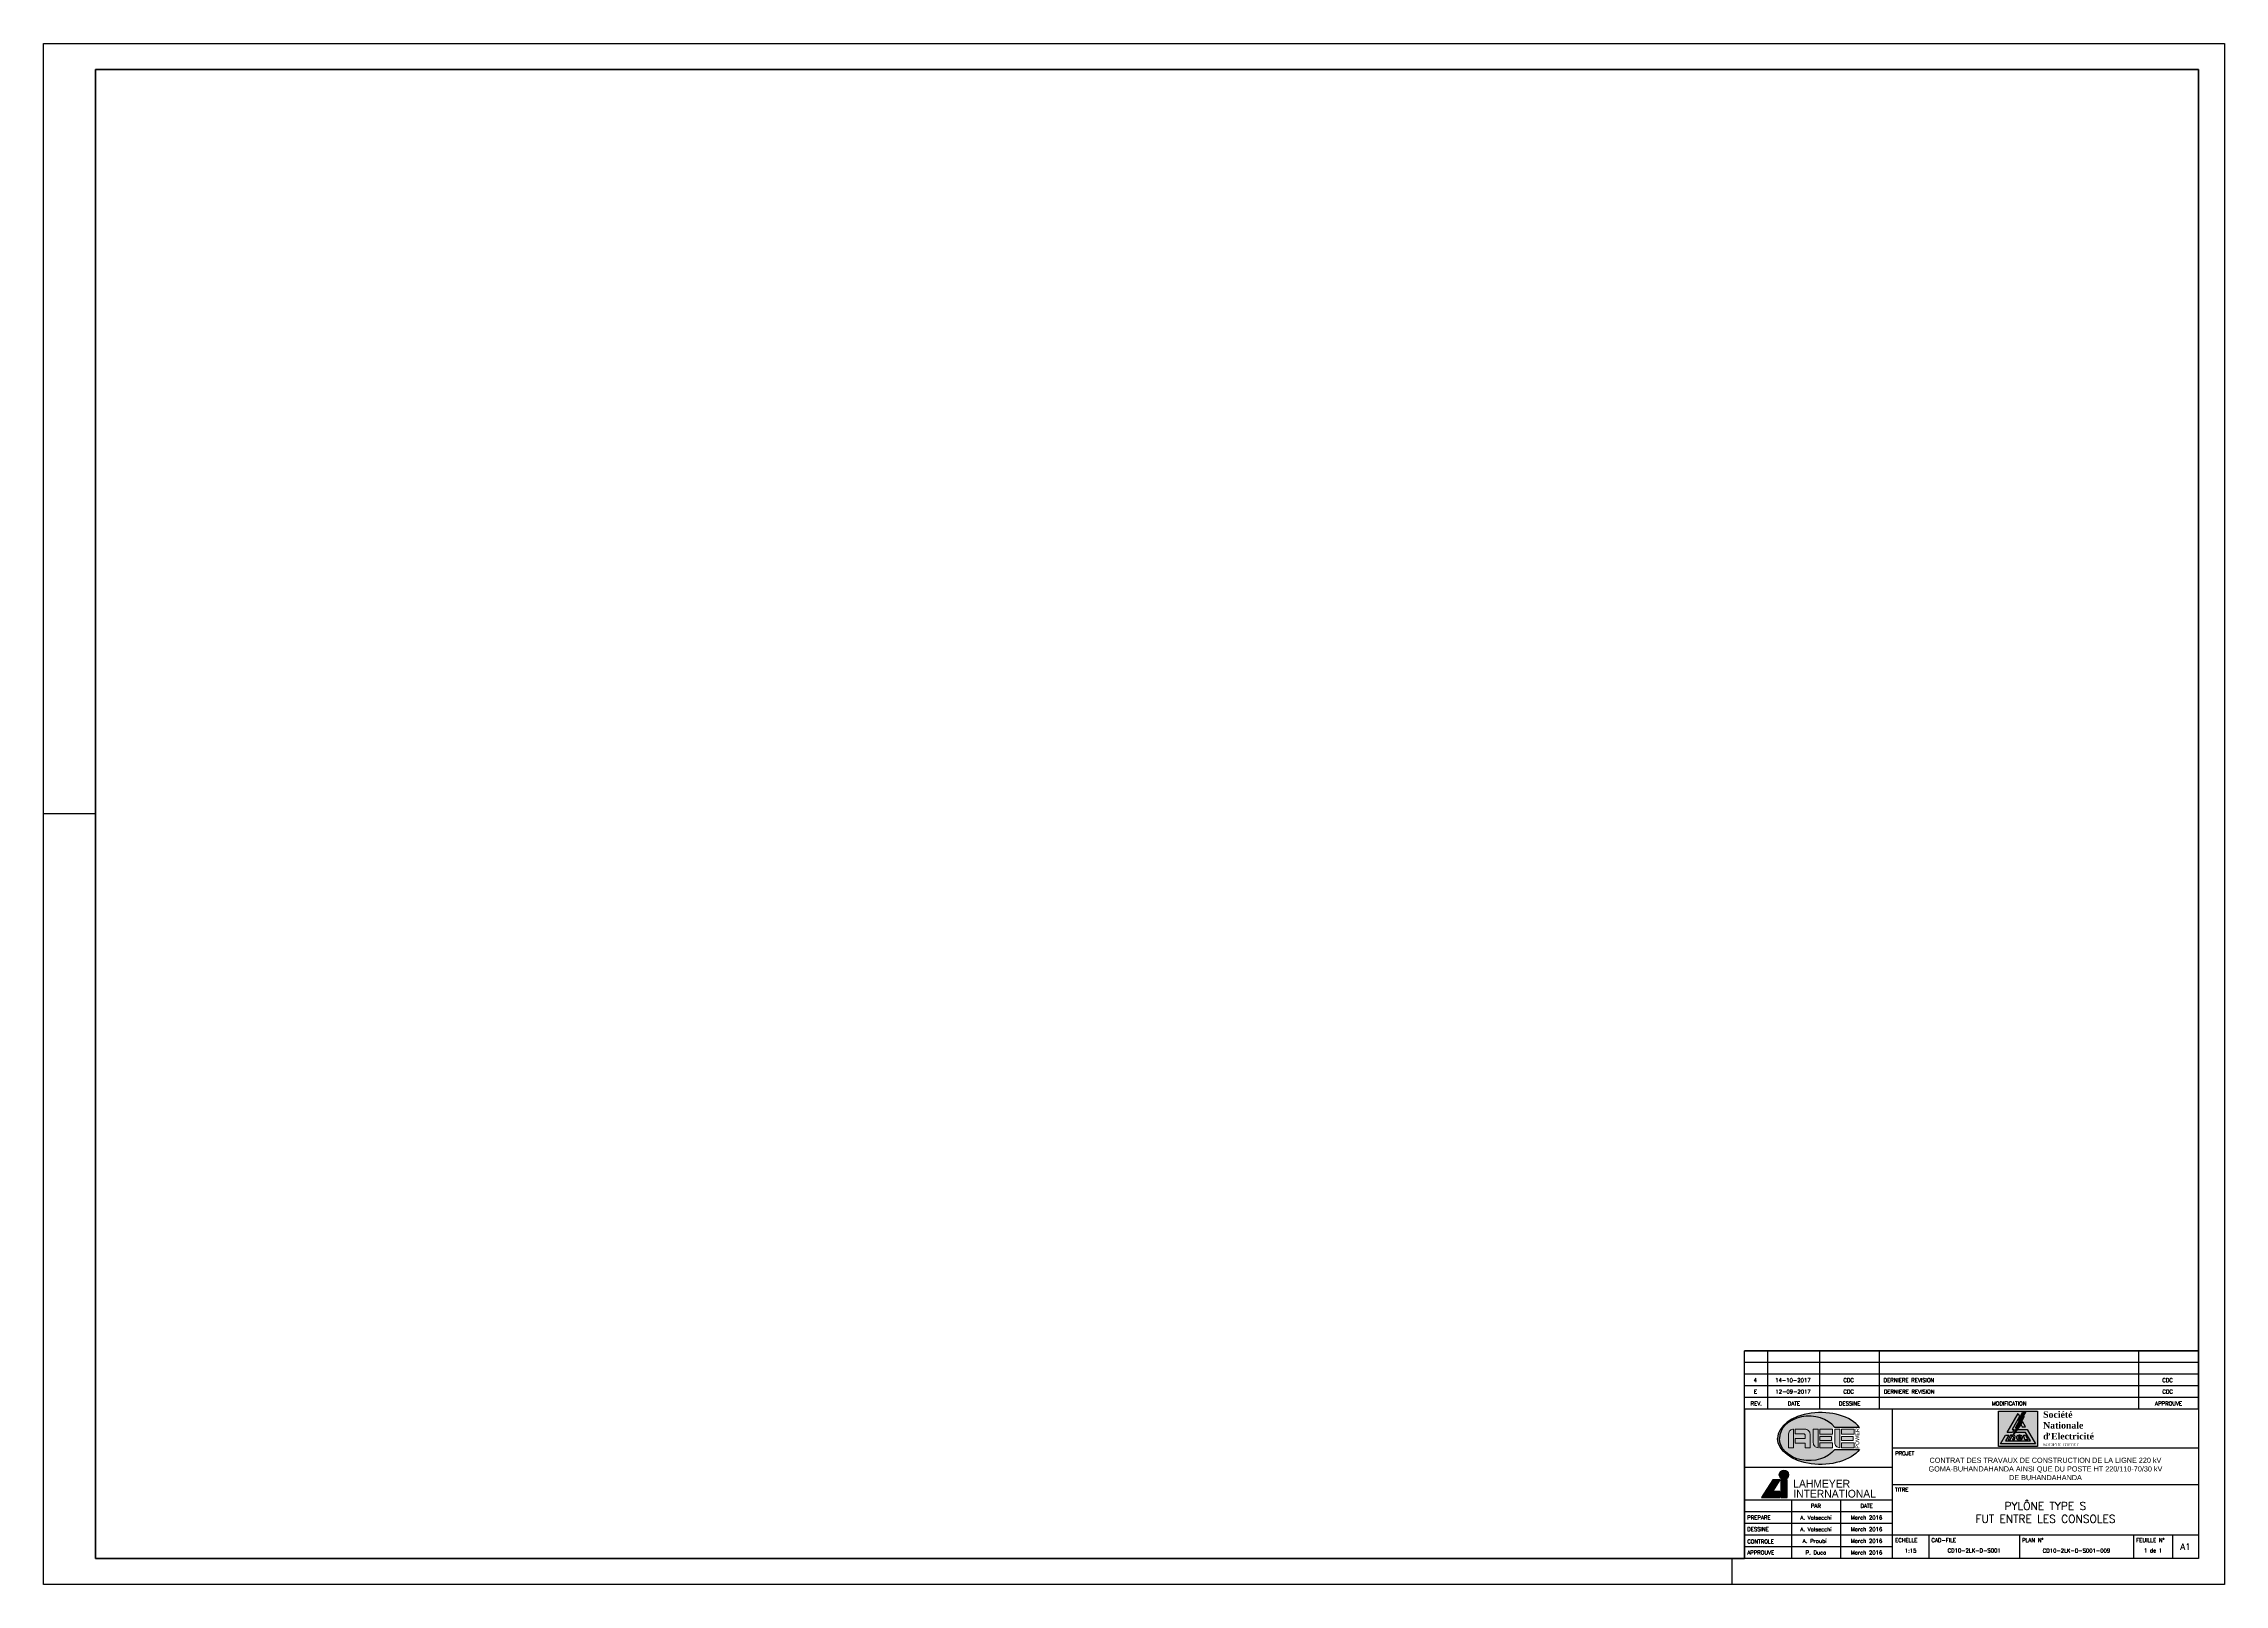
# Paper-space layout 'Layout1' of a CAD drawing. Header units: feet, sheet in millimetres. Extents: x 19 to 860, y 1 to 595.
# The model-space entities are those that its viewports show. They can reach past a viewport. Long polylines and large blocks are cut down to what shows.
import ezdxf
from ezdxf.enums import TextEntityAlignment as Align

# ---------------------------------------------------------------- set-up
doc = ezdxf.new("R2010")
doc.units = ezdxf.units.FT
doc.header["$LTSCALE"] = 150
doc.header["$MEASUREMENT"] = 0
for name, color, linetype in [('LS', 7, 'CONTINUOUS'), ('SELLO', 7, 'CONTINUOUS'), ('SELLO-MODIFI', 7, 'CONTINUOUS')]:
    doc.layers.add(name, color=color, linetype=linetype)
doc.styles.add('ARIAL', font='arial.ttf')
doc.styles.add('ROMANS', font='romans.shx', dxfattribs={"height": 2.5})
doc.styles.add('SWIS', font='swissl.ttf')
doc.styles.add('TIMES', font='times.ttf')
doc.styles.add('TIMESNEGRITA', font='timesbd.ttf')

# ---------------------------------------------------------------- blocks, each defined once
blk = doc.blocks.new('LOGO SNEL')
at = {"layer": 'SELLO'}
h = blk.add_hatch(color=170, dxfattribs=at)
h.paths.add_polyline_path([(-3.08, 6.8), (-18.08, 6.8), (-18.08, -6.8), (-3.08, -6.8)])
h.paths.add_polyline_path([(-7.65, 0.74), (-8.92, 0.74), (-9.49, 1.73), (-8.86, 2.83)], flags=16)
h.paths.add_polyline_path([(-8.27, 4.7), (-10.07, 1.41), (-9.68, 1.41), (-10.97, -0.35), (-7.02, -0.35), (-3.86, -5.82), (-17.3, -5.82), (-15.41, -2.54), (-14.14, -2.54), (-15.41, -4.72), (-5.76, -4.72), (-7.65, -1.44), (-11.77, -1.44), (-12.42, -2.33), (-11.14, 0.17), (-11.49, 0.35), (-10.07, 3.14), (-10.42, 3.31), (-8.86, 6.38), (-7.61, 6.48), (-8.59, 4.7)], flags=16)
h.paths.add_polyline_path([(-9.95, 4.72), (-12.88, -0.35), (-12.1, -0.35), (-12.73, -1.44), (-14.78, -1.44), (-10.58, 5.82)], flags=16)
h.paths.add_polyline_path([(-7.7, -2.54), (-6.81, -4.26), (-7.9, -4.26), (-8.53, -2.54)], flags=16)
h.paths.add_polyline_path([(-9.03, -2.9), (-8.93, -3.09), (-8.86, -3.32), (-8.85, -3.52), (-10.41, -3.52), (-10.38, -3.67), (-10.3, -3.76), (-10.29, -3.77), (-10.2, -3.81), (-10.08, -3.83), (-9.99, -3.84), (-9.86, -3.83), (-9.77, -3.8), (-9.67, -3.74), (-9.65, -3.71), (-8.86, -3.71), (-8.93, -3.87), (-9.08, -4.03), (-9.28, -4.14), (-9.49, -4.2), (-9.66, -4.23), (-9.86, -4.25), (-10.11, -4.26), (-10.37, -4.23), (-10.59, -4.18), (-10.79, -4.09), (-10.93, -3.99), (-11.07, -3.83), (-11.15, -3.62), (-11.17, -3.41), (-11.16, -3.21), (-11.09, -3), (-10.99, -2.87), (-10.89, -2.77), (-10.75, -2.68), (-10.55, -2.6), (-10.31, -2.55), (-10.07, -2.54), (-9.82, -2.54), (-9.57, -2.58), (-9.36, -2.66), (-9.18, -2.76)], flags=16)
h.paths.add_polyline_path([(-9.62, -3.12), (-9.59, -3.23), (-10.45, -3.23), (-10.38, -3.1), (-10.27, -3), (-10.12, -2.96), (-9.95, -2.95), (-9.73, -2.99)], flags=0)
h.paths.add_polyline_path([(-12.73, -2.84), (-12.72, -2.84, -0.53324), (-12.35, -3.38), (-12.71, -4.26), (-11.93, -4.26), (-11.72, -3.03, 0.387199), (-12, -2.58, 0.188481), (-12.93, -2.68), (-12.87, -2.54), (-13.47, -2.54), (-14.36, -4.26), (-13.57, -4.26), (-13.09, -3.08, -0.304428)], flags=16)
h = blk.add_hatch(color=50, dxfattribs=at)
h.paths.add_polyline_path([(-14.78, -1.44), (-12.73, -1.44), (-12.1, -0.35), (-12.88, -0.35), (-9.95, 4.72), (-10.58, 5.82)])
h.paths.add_polyline_path([(-8.86, 2.83), (-9.49, 1.73), (-8.92, 0.74), (-7.65, 0.74)])
h.paths.add_polyline_path([(-10.97, -0.35), (-11.77, -1.44), (-7.65, -1.44), (-5.76, -4.72), (-15.41, -4.72), (-14.14, -2.54), (-15.41, -2.54), (-17.3, -5.82), (-3.86, -5.82), (-7.02, -0.35)])
h.paths.add_polyline_path([(-7.7, -2.54), (-8.53, -2.54), (-7.9, -4.26), (-6.81, -4.26)], flags=17)
h.paths.add_polyline_path([(-8.95, -3.05), (-9.01, -2.95), (-9.07, -2.87), (-9.15, -2.79), (-9.23, -2.73), (-9.31, -2.68), (-9.41, -2.64), (-9.52, -2.6), (-9.63, -2.57), (-9.76, -2.55), (-9.89, -2.54), (-10.03, -2.54), (-10.11, -2.54), (-10.24, -2.55), (-10.37, -2.56), (-10.49, -2.59), (-10.6, -2.62), (-10.7, -2.66), (-10.79, -2.71), (-10.87, -2.76), (-10.9, -2.79), (-10.99, -2.87), (-11.05, -2.95), (-11.11, -3.05), (-11.14, -3.16), (-11.17, -3.27), (-11.17, -3.4), (-11.17, -3.44), (-11.16, -3.56), (-11.13, -3.67), (-11.09, -3.78), (-11.03, -3.87), (-10.96, -3.96), (-10.87, -4.03), (-10.83, -4.06), (-10.74, -4.11), (-10.64, -4.16), (-10.54, -4.19), (-10.42, -4.22), (-10.3, -4.24), (-10.17, -4.25), (-10.03, -4.26), (-9.92, -4.25), (-9.78, -4.25), (-9.66, -4.23), (-9.54, -4.21), (-9.43, -4.19), (-9.33, -4.15), (-9.24, -4.12), (-9.14, -4.06), (-9.04, -3.99), (-8.97, -3.91), (-8.91, -3.81), (-8.86, -3.71), (-9.62, -3.71), (-9.8, -3.82), (-10.04, -3.84), (-10.27, -3.79), (-10.38, -3.67), (-10.41, -3.52), (-8.85, -3.52), (-8.86, -3.38), (-8.88, -3.26), (-8.91, -3.15)], flags=17)
h.paths.add_polyline_path([(-9.59, -3.23), (-10.45, -3.23), (-10.38, -3.1), (-10.27, -3), (-10.12, -2.96), (-9.95, -2.95), (-9.73, -2.99), (-9.62, -3.12)], flags=16)
h.paths.add_polyline_path([(-12.35, -3.38), (-12.71, -4.26), (-11.93, -4.26), (-11.72, -3.03, 0.387199), (-12, -2.58, 0.188481), (-12.93, -2.68), (-12.87, -2.54), (-13.47, -2.54), (-14.36, -4.26), (-13.57, -4.26), (-13.09, -3.08, -0.304428), (-12.73, -2.84), (-12.72, -2.84, -0.53324)], flags=17)
blk.add_hatch(color=10, dxfattribs=at).paths.add_polyline_path([(-11.14, 0.17), (-11.49, 0.35), (-10.07, 3.14), (-10.42, 3.31), (-8.86, 6.38), (-7.61, 6.48), (-8.59, 4.7), (-8.27, 4.7), (-10.07, 1.41), (-9.68, 1.41), (-12.42, -2.33)])
at = {"layer": 'SELLO', "color": 170}
blk.add_lwpolyline([(-18.08, 6.8), (-3.08, 6.8), (-3.08, -6.8), (-18.08, -6.8)], close=True, dxfattribs=at)
at = {"layer": 'SELLO', "color": 50}
for points in [[(-14.78, -1.44), (-10.58, 5.82), (-9.95, 4.72), (-12.88, -0.35), (-12.1, -0.35), (-12.73, -1.44)], [(-8.92, 0.74), (-7.65, 0.74), (-8.86, 2.83), (-9.49, 1.73)], [(-10.9, -2.79), (-10.99, -2.87), (-11.05, -2.95), (-11.11, -3.05), (-11.14, -3.16), (-11.17, -3.27), (-11.17, -3.4), (-11.17, -3.44), (-11.16, -3.56), (-11.13, -3.67), (-11.09, -3.78), (-11.03, -3.87), (-10.96, -3.96), (-10.87, -4.03), (-10.83, -4.06), (-10.74, -4.11), (-10.64, -4.16), (-10.54, -4.19), (-10.42, -4.22), (-10.3, -4.24), (-10.17, -4.25), (-10.03, -4.26), (-9.92, -4.25), (-9.78, -4.25), (-9.66, -4.23), (-9.54, -4.21), (-9.43, -4.19), (-9.33, -4.15), (-9.24, -4.12), (-9.14, -4.06), (-9.04, -3.99), (-8.97, -3.91), (-8.91, -3.81), (-8.86, -3.71), (-9.65, -3.71), (-9.67, -3.74), (-9.77, -3.8), (-9.86, -3.83), (-9.99, -3.84), (-10.08, -3.83), (-10.2, -3.81), (-10.29, -3.77), (-10.3, -3.76), (-10.38, -3.67), (-10.41, -3.52), (-8.85, -3.52), (-8.86, -3.38), (-8.88, -3.26), (-8.91, -3.15), (-8.95, -3.05), (-9.01, -2.95), (-9.07, -2.87), (-9.15, -2.79), (-9.23, -2.73), (-9.31, -2.68), (-9.41, -2.64), (-9.52, -2.6), (-9.63, -2.57), (-9.76, -2.55), (-9.89, -2.54), (-10.03, -2.54), (-10.11, -2.54), (-10.24, -2.55), (-10.37, -2.56), (-10.49, -2.59), (-10.6, -2.62), (-10.7, -2.66), (-10.79, -2.71), (-10.87, -2.76)], [(-9.99, -2.95), (-10.12, -2.96), (-10.23, -2.99), (-10.29, -3.02), (-10.38, -3.1), (-10.43, -3.2), (-10.44, -3.23), (-9.59, -3.23), (-9.62, -3.12), (-9.7, -3.03), (-9.71, -3.02), (-9.8, -2.97), (-9.92, -2.95)], [(-6.81, -4.26), (-7.9, -4.26), (-8.53, -2.54), (-7.7, -2.54)]]:
    blk.add_lwpolyline(points, close=True, dxfattribs=at)
at = {"layer": 'SELLO', "color": 10}
blk.add_lwpolyline([(-11.14, 0.17), (-11.49, 0.35), (-10.07, 3.14), (-10.42, 3.31), (-8.86, 6.38), (-7.61, 6.48), (-8.59, 4.7), (-8.27, 4.7), (-10.07, 1.41), (-9.68, 1.41), (-12.42, -2.33)], close=True, dxfattribs=at)
at = {"layer": 'SELLO', "color": 50}
blk.add_lwpolyline([(-10.97, -0.35), (-7.02, -0.35), (-3.86, -5.82), (-17.3, -5.82), (-15.41, -2.54), (-14.14, -2.54), (-15.41, -4.72), (-5.76, -4.72), (-7.65, -1.44), (-11.77, -1.44)], dxfattribs=at)
blk.add_lwpolyline([(-12.73, -2.84), (-12.72, -2.84, -0.53324), (-12.35, -3.38), (-12.71, -4.26), (-11.93, -4.26), (-11.72, -3.03, 0.387199), (-12, -2.58, 0.188481), (-12.93, -2.68), (-12.87, -2.54), (-13.47, -2.54), (-14.36, -4.26), (-13.57, -4.26), (-13.09, -3.08, -0.304428)], format="xyb", close=True, dxfattribs=at)
at = {"layer": 'SELLO'}
for s, height, style, p in [('SOCIETE  D ETAT', 1.0938, 'TIMES', (-0.9, -6.16)), (',', 2.5, 'TIMESNEGRITA', (1, -1.03)), (',', 1.09, 'TIMES', (7.74, -5.24))]:
    blk.add_text(s, height=height, dxfattribs=dict(at, style=style)).set_placement(p, align=Align.MIDDLE_LEFT)
at = {"layer": 'SELLO', "insert": (-0.9, 1.28), "char_height": 2.5, "width": 21.0938, "attachment_point": 4, "style": 'TIMESNEGRITA'}
blk.add_mtext('Société\\PNationale\\Pd Electricité', dxfattribs=at)
blk = doc.blocks.new('LOGO LAHMEYER')
at = {"layer": 'SELLO', "true_color": 0x231f20}
h = blk.add_hatch(color=250, dxfattribs=at)
h.dxf.hatch_style = 1
h.paths.add_polyline_path([(-14.55, -5.31), (-12.12, -5.31), (-12.12, 1.57), (-14.55, 1.57)])
h.paths.add_polyline_path([(-14.98, -5.31), (-14.98, -2.89), (-17.59, -2.89), (-14.81, 1.57), (-17.67, 1.57), (-21.98, -5.31)])
at = {"layer": 'SELLO', "true_color": 0xee1c25}
h = blk.add_hatch(color=240, dxfattribs=at)
h.dxf.hatch_style = 1
edge = h.paths.add_edge_path()
edge.add_arc((-13.33, 3.51), 1.8, 0, 360)
at = {"layer": 'SELLO', "color": 250, "true_color": 0x231f20}
for points in [[(-14.98, -5.31), (-14.98, -2.89), (-17.59, -2.89), (-14.81, 1.57), (-17.67, 1.57), (-21.98, -5.31)], [(-14.55, -5.31), (-12.12, -5.31), (-12.12, 1.57), (-14.55, 1.57)]]:
    blk.add_lwpolyline(points, close=True, dxfattribs=at)
at = {"layer": 'SELLO', "color": 240, "true_color": 0xee1c25}
blk.add_circle((-13.33, 3.51), 1.8, dxfattribs=at)
at = {"layer": 'SELLO', "color": 250, "true_color": 0x231f20, "style": 'ARIAL', "width": 0.95}
blk.add_text('LAHMEYER', height=3, dxfattribs=at).set_placement((-9.74, 1.57), align=Align.TOP_LEFT)
blk.add_text('INTERNATIONAL', height=3, dxfattribs=at).set_placement((-9.74, -6.2), align=Align.BOTTOM_LEFT)
blk = doc.blocks.new('LOGO AEE')
at = {"layer": 'SELLO', "true_color": 0x2e4894, "transparency": 33554687}
h = blk.add_hatch(color=167, dxfattribs=at)
h.dxf.hatch_style = 1
edge = h.paths.add_edge_path()
edge.add_ellipse((0.8, 0), major_axis=(-16.61, 0), ratio=0.602151, start_angle=205.37693, end_angle=360)
edge.add_ellipse((0.8, 0), major_axis=(-16.61, 0), ratio=0.602151, start_angle=0, end_angle=154.62307)
edge.add_line((15.81, -4.29), (6.23, -4.29))
edge.add_ellipse((-3.66, 0), major_axis=(-11.43, 0), ratio=0.75, start_angle=0, end_angle=150, ccw=False)
edge.add_ellipse((-3.66, 0), major_axis=(-11.43, 0), ratio=0.75, start_angle=210, end_angle=360, ccw=False)
edge.add_line((6.23, 4.29), (15.81, 4.29))
at = {"layer": 'SELLO', "lineweight": 0, "true_color": 0x615b56}
h = blk.add_hatch(color=251, dxfattribs=at)
h.dxf.hatch_style = 1
h.paths.add_polyline_path([(13.74, 3.57), (8.83, 3.57), (8.83, 1.68), (13.74, 1.68)])
h.paths.add_polyline_path([(8.18, 3.57), (6.3, 3.57), (6.3, -1.63), (6.32, -1.93), (6.41, -2.33), (6.59, -2.68), (6.85, -3.01), (7.04, -3.19), (7.39, -3.4), (7.77, -3.53), (8.18, -3.57)])
h.paths.add_polyline_path([(13.33, 0.77), (8.83, 0.77), (8.83, -0.76), (13.33, -0.76)])
h.paths.add_polyline_path([(13.74, -1.73), (8.83, -1.73), (8.83, -3.57), (13.74, -3.57)])
h.paths.add_polyline_path([(5.41, 3.57), (0.49, 3.57), (0.49, 1.68), (5.41, 1.68)])
h.paths.add_polyline_path([(-0.15, 3.57), (-2.03, 3.57), (-2.03, -1.63), (-2.01, -1.93), (-1.91, -2.33), (-1.74, -2.68), (-1.48, -3.01), (-1.29, -3.19), (-0.94, -3.4), (-0.56, -3.53), (-0.15, -3.57)])
h.paths.add_polyline_path([(5, 0.77), (0.49, 0.77), (0.49, -0.76), (5, -0.76)])
h.paths.add_polyline_path([(5.41, -1.73), (0.49, -1.73), (0.49, -3.57), (5.41, -3.57)])
h.paths.add_polyline_path([(-9.67, 3.57), (-9.93, 3.56), (-10.33, 3.47), (-10.69, 3.29), (-11.01, 3.04), (-11.17, 2.88), (-11.38, 2.54), (-11.51, 2.15), (-11.55, 1.73), (-11.55, -3.57), (-9.67, -3.57)])
h.paths.add_polyline_path([(-5.34, 3.57), (-9.04, 3.57), (-9.04, 1.73), (-5.77, 1.73), (-5.59, 1.73), (-5.26, 1.56), (-5.2, 1.45), (-5.13, 1.02), (-5.13, -0.02), (-9.04, -0.02), (-9.04, -1.84), (-5.13, -1.84), (-5.13, -3.57), (-3.3, -3.57), (-3.3, 1.73), (-3.31, 1.99), (-3.41, 2.38), (-3.61, 2.73), (-3.89, 3.04), (-4.15, 3.25), (-4.51, 3.43), (-4.91, 3.54)])
at = {"layer": 'SELLO', "color": 251, "lineweight": 0, "true_color": 0x615b56}
for points in [[(-9.67, 3.57), (-9.93, 3.56), (-10.33, 3.47), (-10.69, 3.29), (-11.01, 3.04), (-11.17, 2.88), (-11.38, 2.54), (-11.51, 2.15), (-11.55, 1.73), (-11.55, -3.57), (-9.67, -3.57)], [(-5.34, 3.57), (-9.04, 3.57), (-9.04, 1.73), (-5.77, 1.73), (-5.59, 1.73), (-5.26, 1.56), (-5.2, 1.45), (-5.13, 1.02), (-5.13, -0.02), (-9.04, -0.02), (-9.04, -1.84), (-5.13, -1.84), (-5.13, -3.57), (-3.3, -3.57), (-3.3, 1.73), (-3.31, 1.99), (-3.41, 2.38), (-3.61, 2.73), (-3.89, 3.04), (-4.15, 3.25), (-4.51, 3.43), (-4.91, 3.54)], [(-0.15, 3.57), (-2.03, 3.57), (-2.03, -1.63), (-2.01, -1.93), (-1.91, -2.33), (-1.74, -2.68), (-1.48, -3.01), (-1.29, -3.19), (-0.94, -3.4), (-0.56, -3.53), (-0.15, -3.57)], [(5.41, 3.57), (0.49, 3.57), (0.49, 1.68), (5.41, 1.68)], [(5, 0.77), (0.49, 0.77), (0.49, -0.76), (5, -0.76)], [(8.18, 3.57), (6.3, 3.57), (6.3, -1.63), (6.32, -1.93), (6.41, -2.33), (6.59, -2.68), (6.85, -3.01), (7.04, -3.19), (7.39, -3.4), (7.77, -3.53), (8.18, -3.57)], [(13.74, 3.57), (8.83, 3.57), (8.83, 1.68), (13.74, 1.68)], [(13.33, 0.77), (8.83, 0.77), (8.83, -0.76), (13.33, -0.76)], [(5.41, -1.73), (0.49, -1.73), (0.49, -3.57), (5.41, -3.57)], [(13.74, -1.73), (8.83, -1.73), (8.83, -3.57), (13.74, -3.57)]]:
    blk.add_lwpolyline(points, close=True, dxfattribs=at)
at = {"layer": 'SELLO', "color": 167, "true_color": 0x2e4894}
for points in [[(6.23, 4.29), (15.81, 4.29)], [(6.23, -4.29), (15.81, -4.29)]]:
    blk.add_lwpolyline(points, dxfattribs=at)
for centre, major_axis, ratio, start_param in [((0.8, 0), (-16.61, 0), 0.602151, 3.584504), ((-3.66, 0), (-11.43, 0), 0.75, 3.665191)]:
    blk.add_ellipse(centre, major_axis=major_axis, ratio=ratio, start_param=start_param, end_param=6.283185, dxfattribs=at)
at = {"layer": 'SELLO', "color": 167, "true_color": 0x2e4894, "extrusion": (0, 0, -1)}
for centre, major_axis, ratio, start_param in [((-3.66, 0), (-11.43, 0), 0.75, 3.665191), ((0.8, 0), (-16.61, 0), 0.602151, 3.584504)]:
    blk.add_ellipse(centre, major_axis=major_axis, ratio=ratio, start_param=start_param, end_param=6.283185, dxfattribs=at)
at = {"layer": 'SELLO', "color": 13, "true_color": 0xd3505e, "style": 'SWIS'}
blk.add_text('POWER', height=1.5, rotation=90, dxfattribs=at).set_placement((14.91, 0), align=Align.MIDDLE)

psp = doc.layouts.get("Layout1")

# ---------------------------------------------------------------- linework, layer by layer
at = {"layer": 'LS', "color": 8}
psp.add_lwpolyline([(39.23, 584.86), (39.23, 10.86), (675.23, 10.86), (675.23, 90.86), (850.23, 90.86), (850.23, 584.86), (39.23, 584.86)], close=True, dxfattribs=at)
at = {"layer": 'SELLO'}
for p, q in [((39.23, 297.86), (19.23, 297.86)), ((670.23, 10.86), (670.23, 0.86))]:
    psp.add_line(p, q, dxfattribs=at)
at = {"layer": 'SELLO', "color": 2}
for p, q in [((850.23, 90.86), (675.23, 90.86)), ((850.23, 86.36), (675.23, 86.36)), ((684.23, 68.36), (684.23, 90.86)), ((704.23, 68.36), (704.23, 90.86)), ((727.23, 68.36), (727.23, 90.86)), ((827.23, 68.36), (827.23, 90.86)), ((850.23, 81.86), (675.23, 81.86)), ((850.23, 77.36), (675.23, 77.36)), ((732.23, 39.36), (732.23, 68.36)), ((850.23, 53.36), (732.23, 53.36)), ((732.23, 45.86), (675.23, 45.86)), ((732.23, 33.36), (675.23, 33.36)), ((732.23, 28.86), (675.23, 28.86)), ((693.23, 33.36), (693.23, 10.86)), ((712.23, 33.36), (712.23, 10.86)), ((732.23, 24.36), (675.23, 24.36)), ((732.23, 19.86), (675.23, 19.86)), ((732.23, 10.86), (732.23, 19.86)), ((746.23, 19.86), (746.23, 10.86)), ((781.23, 19.86), (781.23, 10.86)), ((825.23, 19.86), (825.23, 10.86)), ((840.23, 19.86), (840.23, 10.86)), ((732.23, 15.36), (675.23, 15.36))]:
    psp.add_line(p, q, dxfattribs=at)
at = {"layer": 'SELLO', "color": 8}
for p, q in [((675.23, 68.36), (675.23, 90.86)), ((850.23, 68.36), (850.23, 90.86)), ((675.23, 68.36), (675.23, 10.86)), ((850.23, 68.36), (675.23, 68.36)), ((850.23, 68.36), (850.23, 10.86)), ((850.23, 10.86), (675.23, 10.86))]:
    psp.add_line(p, q, dxfattribs=at)
at = {"layer": 'SELLO', "color": 3}
psp.add_line((850.23, 72.86), (675.23, 72.86), dxfattribs=at)
at = {"layer": 'SELLO'}
psp.add_lwpolyline([(19.23, 594.86), (860.23, 594.86), (860.23, 0.86), (19.23, 0.86)], close=True, dxfattribs=at)
at = {"layer": 'SELLO', "color": 8}
psp.add_lwpolyline([(39.23, 584.86), (850.23, 584.86), (850.23, 10.86), (39.23, 10.86)], close=True, dxfattribs=at)
at = {"layer": 'SELLO', "color": 5}
psp.add_lwpolyline([(732.23, 39.36), (850.23, 39.36), (850.23, 19.86), (732.23, 19.86)], close=True, dxfattribs=at)

# ---------------------------------------------------------------- block references
at = {"layer": 'SELLO', "color": 4}
for name, p in [('LOGO AEE', (703.73, 57.11)), ('LOGO LAHMEYER', (703.73, 39.61))]:
    psp.add_blockref(name, p, dxfattribs=at)
at = {"layer": 'SELLO'}
psp.add_blockref('LOGO SNEL', (791.23, 60.86), dxfattribs=at)

# ---------------------------------------------------------------- texts
at = {"layer": 'SELLO', "color": 2, "style": 'ROMANS'}
for s, height, p in [('REV.', 1.5, (679.73, 70.61)), ('DATE', 1.5, (694.23, 70.61)), ('DESSINE', 1.5, (715.73, 70.61)), ('MODIFICATION', 1.5, (777.23, 70.61)), ('APPROUVE', 1.5, (838.73, 70.61)), ('A. Valsecchi', 1.5, (702.73, 26.61)), ('PAR', 1.5, (702.73, 31.11)), ('March 2016', 1.5, (722.23, 26.61)), ('DATE', 1.5, (722.23, 31.11)), ('A. Valsecchi', 1.5, (702.73, 22.11)), ('A. Proubi ', 1.5, (702.73, 17.61)), ('March 2016', 1.5, (722.23, 22.11)), ('March 2016', 1.5, (722.23, 17.61)), ('P. Duca', 1.5, (702.73, 13.11)), ('March 2016', 1.5, (722.23, 13.11)), ('A1', 2.5, (845.23, 15.36))]:
    psp.add_text(s, height=height, dxfattribs=at).set_placement(p, align=Align.MIDDLE)
for s, p in [('PROJET', (733.23, 51.36)), ('TITRE', (733.23, 37.36)), ('PREPARE', (676.23, 26.61)), ('CONTROLE', (676.23, 17.36)), ('DESSINE', (676.23, 22.11)), ('ECHELLE', (733.23, 17.86)), ('CAD-FILE', (747.23, 17.86)), ('PLAN N%%D', (782.23, 17.86)), ('FEUILLE N%%D', (826.23, 17.86)), ('APPROUVE', (676.23, 13.11))]:
    psp.add_text(s, height=1.5, dxfattribs=at).set_placement(p, align=Align.MIDDLE_LEFT)
for s, p in [('1:15', (739.23, 13.1)), ('CD10-2LK-D-S001', (763.73, 13.17)), ('1 de 1', (832.73, 13.17))]:
    psp.add_text(s, height=1.5, dxfattribs=at).set_placement(p, align=Align.CENTER)
at = {"layer": 'SELLO', "color": 3, "style": 'ROMANS'}
psp.add_text('CD10-2LK-D-S001-009', height=1.5, dxfattribs=at).set_placement((803.23, 13.1), align=Align.CENTER)
at = {"layer": 'SELLO', "attachment_point": 5}
for s, insert, char_height, style in [('{\\C2;CONTRAT DES TRAVAUX DE CONSTRUCTION DE LA LIGNE 220 kV GOMA-BUHANDAHANDA AINSI QUE DU POSTE HT 220/110-70/30 kV\\PDE BUHANDAHANDA}', (791.23, 45.36), 2, 'ARIAL'), ('{\\C4;PYLÔNE TYPE S\\P\\C3;FUT ENTRE LES CONSOLES }', (791.23, 28.61), 3, 'ROMANS')]:
    psp.add_mtext_dynamic_manual_height_columns(s, width=118, gutter_width=12.5, heights=[0], dxfattribs=dict(at, insert=insert, char_height=char_height, style=style))
at = {"layer": 'SELLO-MODIFI', "color": 2, "style": 'ROMANS'}
for s, p in [('4', (679.32, 79.55)), ('E', (679.38, 75.16)), ('14-10-2017', (693.82, 79.55)), ('12-09-2017', (693.88, 75.16)), ('CDC', (715.32, 79.55)), ('CDC', (715.37, 75.16)), ('CDC', (838.32, 79.55)), ('CDC', (838.37, 75.16))]:
    psp.add_text(s, height=1.5, dxfattribs=at).set_placement(p, align=Align.MIDDLE)
for p in [(728.82, 79.55), (728.87, 75.16)]:
    psp.add_text('DERNIERE REVISION', height=1.5, dxfattribs=at).set_placement(p, align=Align.MIDDLE_LEFT)

doc.saveas('drawing.dxf')
